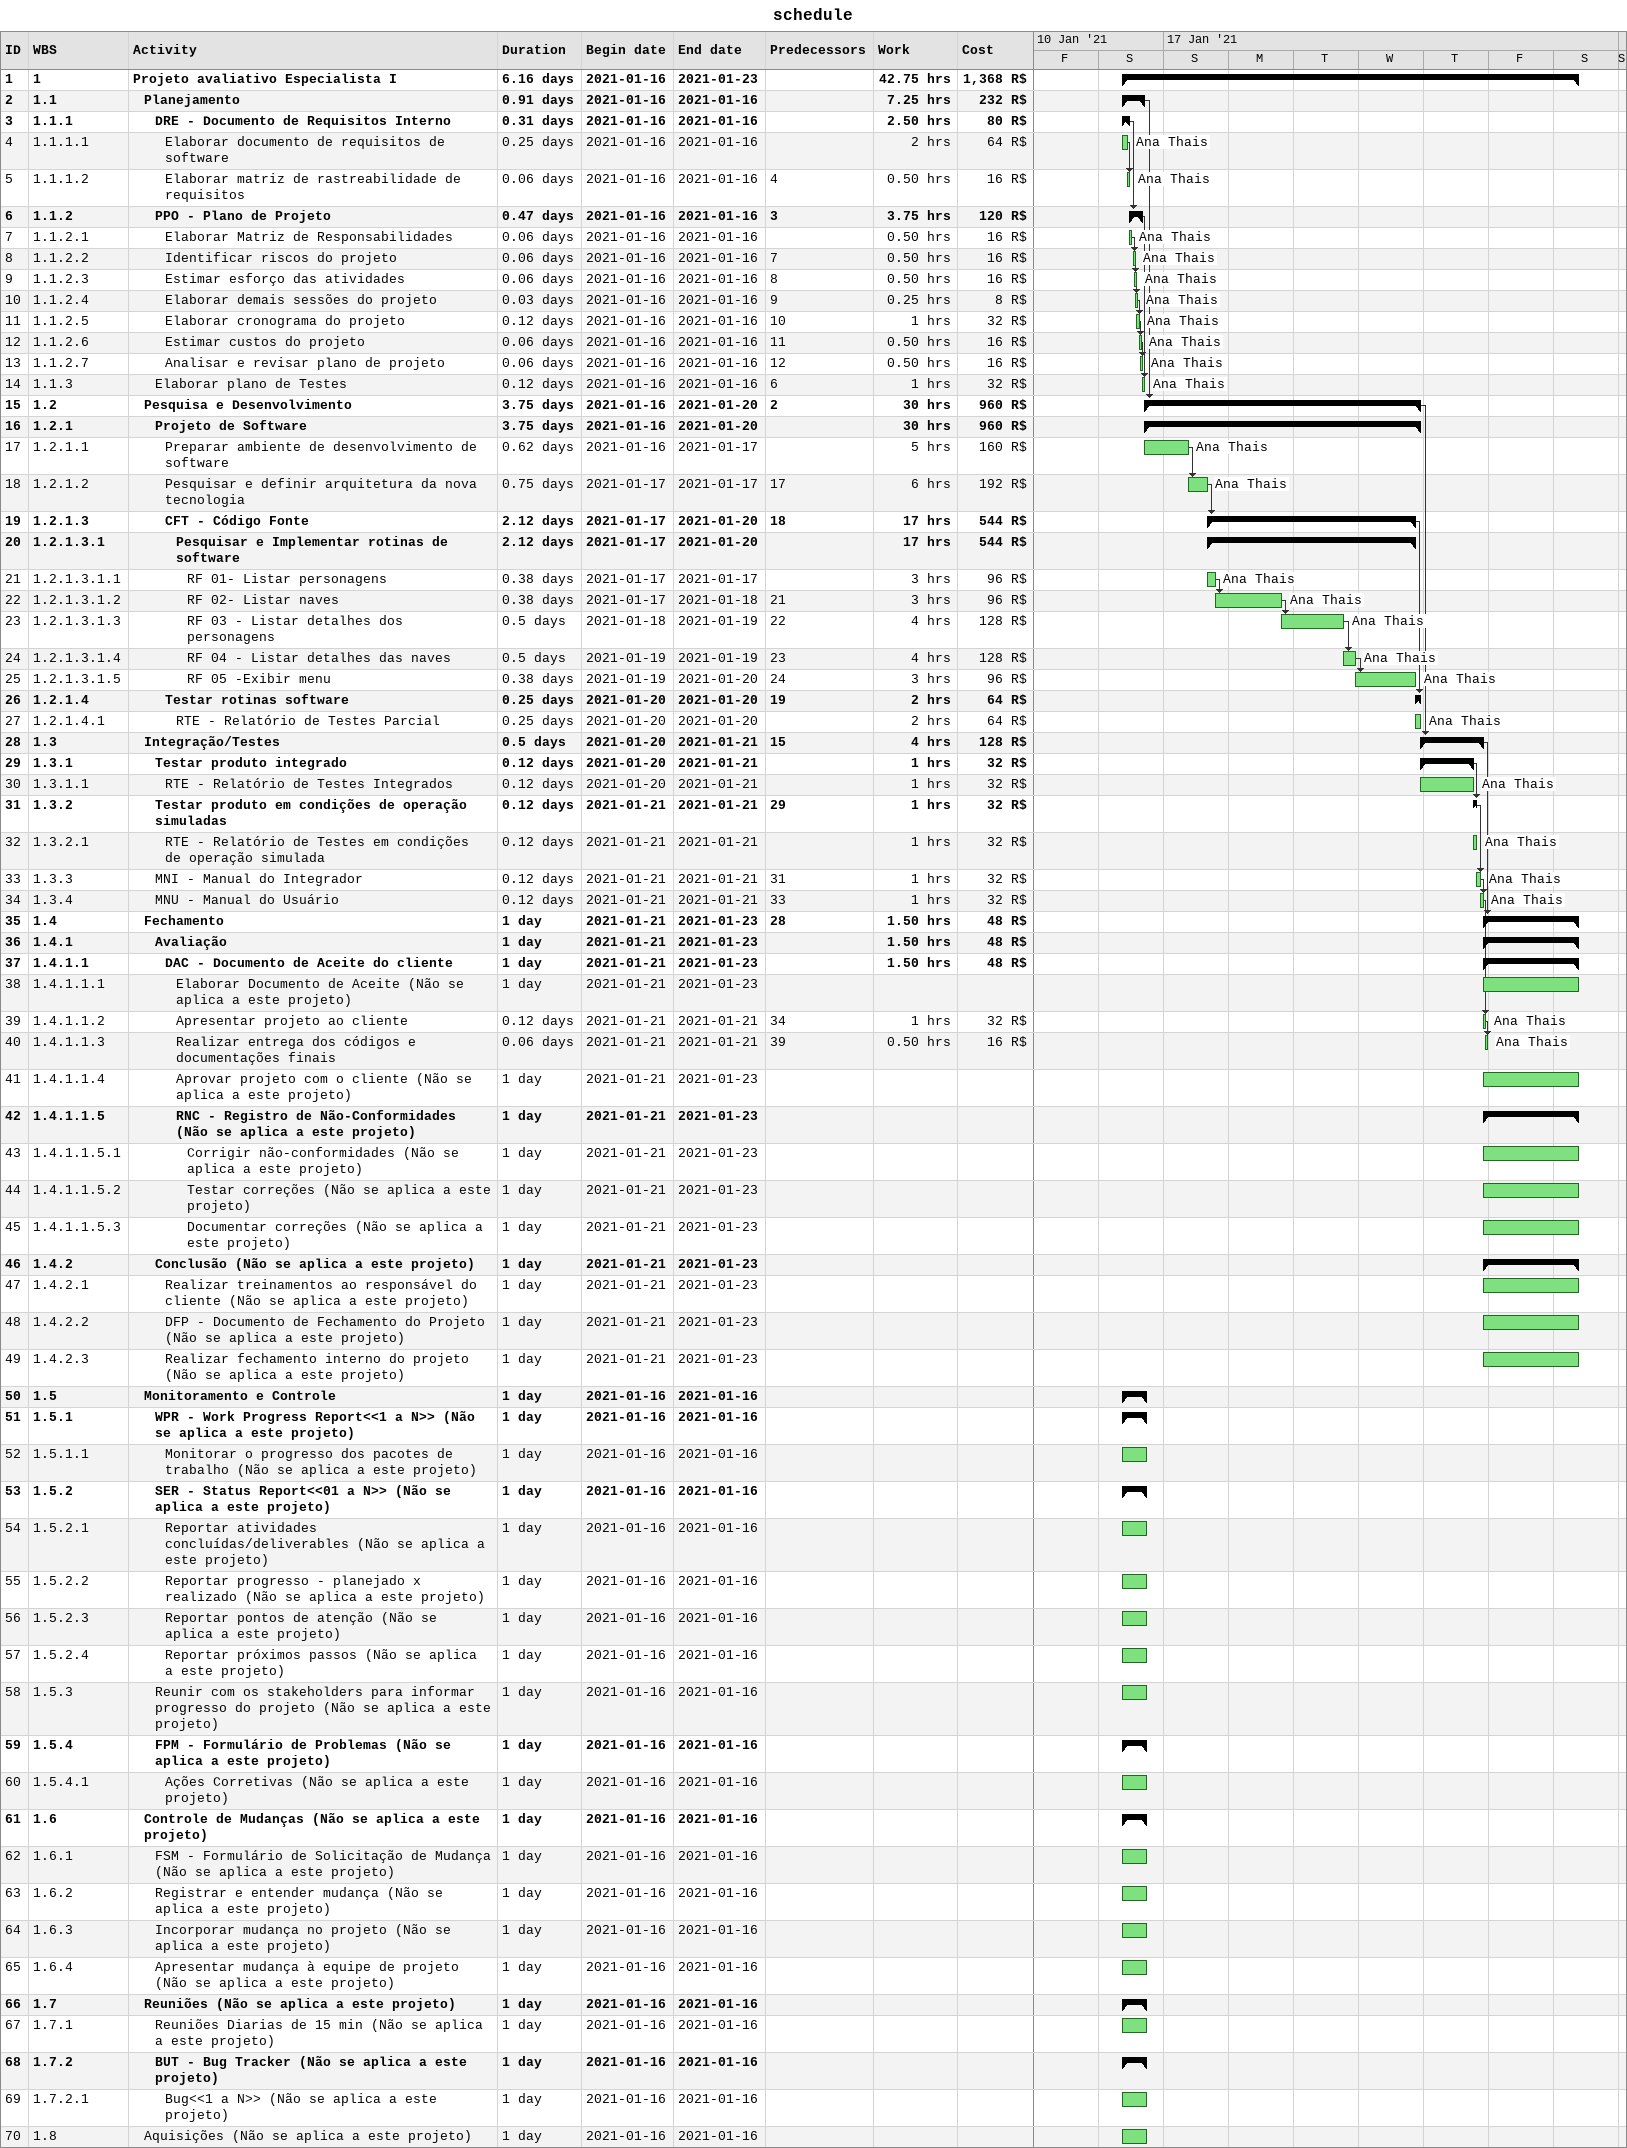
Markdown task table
schedule

| ID | WBS | Task | Duration | Start | Finish | Predecessors | Resources | Work (h) | Cost (R$) |
|---|---|---|---|---|---|---|---|---|---|
| 1 | 1 | **Projeto avaliativo Especialista I** | 6.16d | 2021-01-16 | 2021-01-23 |  |  | 42.75 | 1368 |
| 2 | 1.1 | **Planejamento** | 0.91d | 2021-01-16 | 2021-01-16 |  |  | 7.25 | 232 |
| 3 | 1.1.1 | **DRE - Documento de Requisitos Interno** | 0.31d | 2021-01-16 | 2021-01-16 |  |  | 2.50 | 80 |
| 4 | 1.1.1.1 | Elaborar documento de requisitos de software | 0.25d | 2021-01-16 | 2021-01-16 |  | Ana Thais | 2 | 64 |
| 5 | 1.1.1.2 | Elaborar matriz de rastreabilidade de requisitos | 0.06d | 2021-01-16 | 2021-01-16 | 4 | Ana Thais | 0.50 | 16 |
| 6 | 1.1.2 | **PPO - Plano de Projeto** | 0.47d | 2021-01-16 | 2021-01-16 | 3 |  | 3.75 | 120 |
| 7 | 1.1.2.1 | Elaborar Matriz de Responsabilidades | 0.06d | 2021-01-16 | 2021-01-16 |  | Ana Thais | 0.50 | 16 |
| 8 | 1.1.2.2 | Identificar riscos do projeto | 0.06d | 2021-01-16 | 2021-01-16 | 7 | Ana Thais | 0.50 | 16 |
| 9 | 1.1.2.3 | Estimar esforço das atividades | 0.06d | 2021-01-16 | 2021-01-16 | 8 | Ana Thais | 0.50 | 16 |
| 10 | 1.1.2.4 | Elaborar demais sessões do projeto | 0.03d | 2021-01-16 | 2021-01-16 | 9 | Ana Thais | 0.25 | 8 |
| 11 | 1.1.2.5 | Elaborar cronograma do projeto | 0.12d | 2021-01-16 | 2021-01-16 | 10 | Ana Thais | 1 | 32 |
| 12 | 1.1.2.6 | Estimar custos do projeto | 0.06d | 2021-01-16 | 2021-01-16 | 11 | Ana Thais | 0.50 | 16 |
| 13 | 1.1.2.7 | Analisar e revisar plano de projeto | 0.06d | 2021-01-16 | 2021-01-16 | 12 | Ana Thais | 0.50 | 16 |
| 14 | 1.1.3 | Elaborar plano de Testes | 0.12d | 2021-01-16 | 2021-01-16 | 6 | Ana Thais | 1 | 32 |
| 15 | 1.2 | **Pesquisa e Desenvolvimento** | 3.75d | 2021-01-16 | 2021-01-20 | 2 |  | 30 | 960 |
| 16 | 1.2.1 | **Projeto de Software** | 3.75d | 2021-01-16 | 2021-01-20 |  |  | 30 | 960 |
| 17 | 1.2.1.1 | Preparar ambiente de desenvolvimento de software | 0.62d | 2021-01-16 | 2021-01-17 |  | Ana Thais | 5 | 160 |
| 18 | 1.2.1.2 | Pesquisar e definir arquitetura da nova tecnologia | 0.75d | 2021-01-17 | 2021-01-17 | 17 | Ana Thais | 6 | 192 |
| 19 | 1.2.1.3 | **CFT - Código Fonte** | 2.12d | 2021-01-17 | 2021-01-20 | 18 |  | 17 | 544 |
| 20 | 1.2.1.3.1 | **Pesquisar e Implementar rotinas de software** | 2.12d | 2021-01-17 | 2021-01-20 |  |  | 17 | 544 |
| 21 | 1.2.1.3.1.1 | RF 01- Listar personagens | 0.38d | 2021-01-17 | 2021-01-17 |  | Ana Thais | 3 | 96 |
| 22 | 1.2.1.3.1.2 | RF 02- Listar naves | 0.38d | 2021-01-17 | 2021-01-18 | 21 | Ana Thais | 3 | 96 |
| 23 | 1.2.1.3.1.3 | RF 03 - Listar detalhes dos personagens | 0.5d | 2021-01-18 | 2021-01-19 | 22 | Ana Thais | 4 | 128 |
| 24 | 1.2.1.3.1.4 | RF 04 - Listar detalhes das naves | 0.5d | 2021-01-19 | 2021-01-19 | 23 | Ana Thais | 4 | 128 |
| 25 | 1.2.1.3.1.5 | RF 05 -Exibir menu | 0.38d | 2021-01-19 | 2021-01-20 | 24 | Ana Thais | 3 | 96 |
| 26 | 1.2.1.4 | **Testar rotinas software** | 0.25d | 2021-01-20 | 2021-01-20 | 19 |  | 2 | 64 |
| 27 | 1.2.1.4.1 | RTE - Relatório de Testes Parcial | 0.25d | 2021-01-20 | 2021-01-20 |  | Ana Thais | 2 | 64 |
| 28 | 1.3 | **Integração/Testes** | 0.5d | 2021-01-20 | 2021-01-21 | 15 |  | 4 | 128 |
| 29 | 1.3.1 | **Testar produto integrado** | 0.12d | 2021-01-20 | 2021-01-21 |  |  | 1 | 32 |
| 30 | 1.3.1.1 | RTE - Relatório de Testes Integrados | 0.12d | 2021-01-20 | 2021-01-21 |  | Ana Thais | 1 | 32 |
| 31 | 1.3.2 | **Testar produto em condições de operação simuladas** | 0.12d | 2021-01-21 | 2021-01-21 | 29 |  | 1 | 32 |
| 32 | 1.3.2.1 | RTE - Relatório de Testes em condições de operação simulada | 0.12d | 2021-01-21 | 2021-01-21 |  | Ana Thais | 1 | 32 |
| 33 | 1.3.3 | MNI - Manual do Integrador | 0.12d | 2021-01-21 | 2021-01-21 | 31 | Ana Thais | 1 | 32 |
| 34 | 1.3.4 | MNU - Manual do Usuário | 0.12d | 2021-01-21 | 2021-01-21 | 33 | Ana Thais | 1 | 32 |
| 35 | 1.4 | **Fechamento** | 1d | 2021-01-21 | 2021-01-23 | 28 |  | 1.50 | 48 |
| 36 | 1.4.1 | **Avaliação** | 1d | 2021-01-21 | 2021-01-23 |  |  | 1.50 | 48 |
| 37 | 1.4.1.1 | **DAC - Documento de Aceite do cliente** | 1d | 2021-01-21 | 2021-01-23 |  |  | 1.50 | 48 |
| 38 | 1.4.1.1.1 | Elaborar Documento de Aceite (Não se aplica a este projeto) | 1d | 2021-01-21 | 2021-01-23 |  |  |  |  |
| 39 | 1.4.1.1.2 | Apresentar projeto ao cliente | 0.12d | 2021-01-21 | 2021-01-21 | 34 | Ana Thais | 1 | 32 |
| 40 | 1.4.1.1.3 | Realizar entrega dos códigos e documentações finais | 0.06d | 2021-01-21 | 2021-01-21 | 39 | Ana Thais | 0.50 | 16 |
| 41 | 1.4.1.1.4 | Aprovar projeto com o cliente (Não se aplica a este projeto) | 1d | 2021-01-21 | 2021-01-23 |  |  |  |  |
| 42 | 1.4.1.1.5 | **RNC - Registro de Não-Conformidades (Não se aplica a este projeto)** | 1d | 2021-01-21 | 2021-01-23 |  |  |  |  |
| 43 | 1.4.1.1.5.1 | Corrigir não-conformidades (Não se aplica a este projeto) | 1d | 2021-01-21 | 2021-01-23 |  |  |  |  |
| 44 | 1.4.1.1.5.2 | Testar correções (Não se aplica a este projeto) | 1d | 2021-01-21 | 2021-01-23 |  |  |  |  |
| 45 | 1.4.1.1.5.3 | Documentar correções (Não se aplica a este projeto) | 1d | 2021-01-21 | 2021-01-23 |  |  |  |  |
| 46 | 1.4.2 | **Conclusão (Não se aplica a este projeto)** | 1d | 2021-01-21 | 2021-01-23 |  |  |  |  |
| 47 | 1.4.2.1 | Realizar treinamentos ao responsável do cliente (Não se aplica a este projeto) | 1d | 2021-01-21 | 2021-01-23 |  |  |  |  |
| 48 | 1.4.2.2 | DFP - Documento de Fechamento do Projeto (Não se aplica a este projeto) | 1d | 2021-01-21 | 2021-01-23 |  |  |  |  |
| 49 | 1.4.2.3 | Realizar fechamento interno do projeto (Não se aplica a este projeto) | 1d | 2021-01-21 | 2021-01-23 |  |  |  |  |
| 50 | 1.5 | **Monitoramento e Controle** | 1d | 2021-01-16 | 2021-01-16 |  |  |  |  |
| 51 | 1.5.1 | **WPR - Work Progress Report<<1 a N>> (Não se aplica a este projeto)** | 1d | 2021-01-16 | 2021-01-16 |  |  |  |  |
| 52 | 1.5.1.1 | Monitorar o progresso dos pacotes de trabalho (Não se aplica a este projeto) | 1d | 2021-01-16 | 2021-01-16 |  |  |  |  |
| 53 | 1.5.2 | **SER - Status Report<<01 a N>> (Não se aplica a este projeto)** | 1d | 2021-01-16 | 2021-01-16 |  |  |  |  |
| 54 | 1.5.2.1 | Reportar atividades concluídas/deliverables (Não se aplica a este projeto) | 1d | 2021-01-16 | 2021-01-16 |  |  |  |  |
| 55 | 1.5.2.2 | Reportar progresso - planejado x realizado (Não se aplica a este projeto) | 1d | 2021-01-16 | 2021-01-16 |  |  |  |  |
| 56 | 1.5.2.3 | Reportar pontos de atenção (Não se aplica a este projeto) | 1d | 2021-01-16 | 2021-01-16 |  |  |  |  |
| 57 | 1.5.2.4 | Reportar próximos passos (Não se aplica a este projeto) | 1d | 2021-01-16 | 2021-01-16 |  |  |  |  |
| 58 | 1.5.3 | Reunir com os stakeholders para informar progresso do projeto (Não se aplica a este projeto) | 1d | 2021-01-16 | 2021-01-16 |  |  |  |  |
| 59 | 1.5.4 | **FPM - Formulário de Problemas (Não se aplica a este projeto)** | 1d | 2021-01-16 | 2021-01-16 |  |  |  |  |
| 60 | 1.5.4.1 | Ações Corretivas (Não se aplica a este projeto) | 1d | 2021-01-16 | 2021-01-16 |  |  |  |  |
| 61 | 1.6 | **Controle de Mudanças (Não se aplica a este projeto)** | 1d | 2021-01-16 | 2021-01-16 |  |  |  |  |
| 62 | 1.6.1 | FSM - Formulário de Solicitação de Mudança (Não se aplica a este projeto) | 1d | 2021-01-16 | 2021-01-16 |  |  |  |  |
| 63 | 1.6.2 | Registrar e entender mudança (Não se aplica a este projeto) | 1d | 2021-01-16 | 2021-01-16 |  |  |  |  |
| 64 | 1.6.3 | Incorporar mudança no projeto (Não se aplica a este projeto) | 1d | 2021-01-16 | 2021-01-16 |  |  |  |  |
| 65 | 1.6.4 | Apresentar mudança à equipe de projeto (Não se aplica a este projeto) | 1d | 2021-01-16 | 2021-01-16 |  |  |  |  |
| 66 | 1.7 | **Reuniões (Não se aplica a este projeto)** | 1d | 2021-01-16 | 2021-01-16 |  |  |  |  |
| 67 | 1.7.1 | Reuniões Diarias de 15 min (Não se aplica a este projeto) | 1d | 2021-01-16 | 2021-01-16 |  |  |  |  |
| 68 | 1.7.2 | **BUT - Bug Tracker (Não se aplica a este projeto)** | 1d | 2021-01-16 | 2021-01-16 |  |  |  |  |
| 69 | 1.7.2.1 | Bug<<1 a N>> (Não se aplica a este projeto) | 1d | 2021-01-16 | 2021-01-16 |  |  |  |  |
| 70 | 1.8 | Aquisições (Não se aplica a este projeto) | 1d | 2021-01-16 | 2021-01-16 |  |  |  |  |
